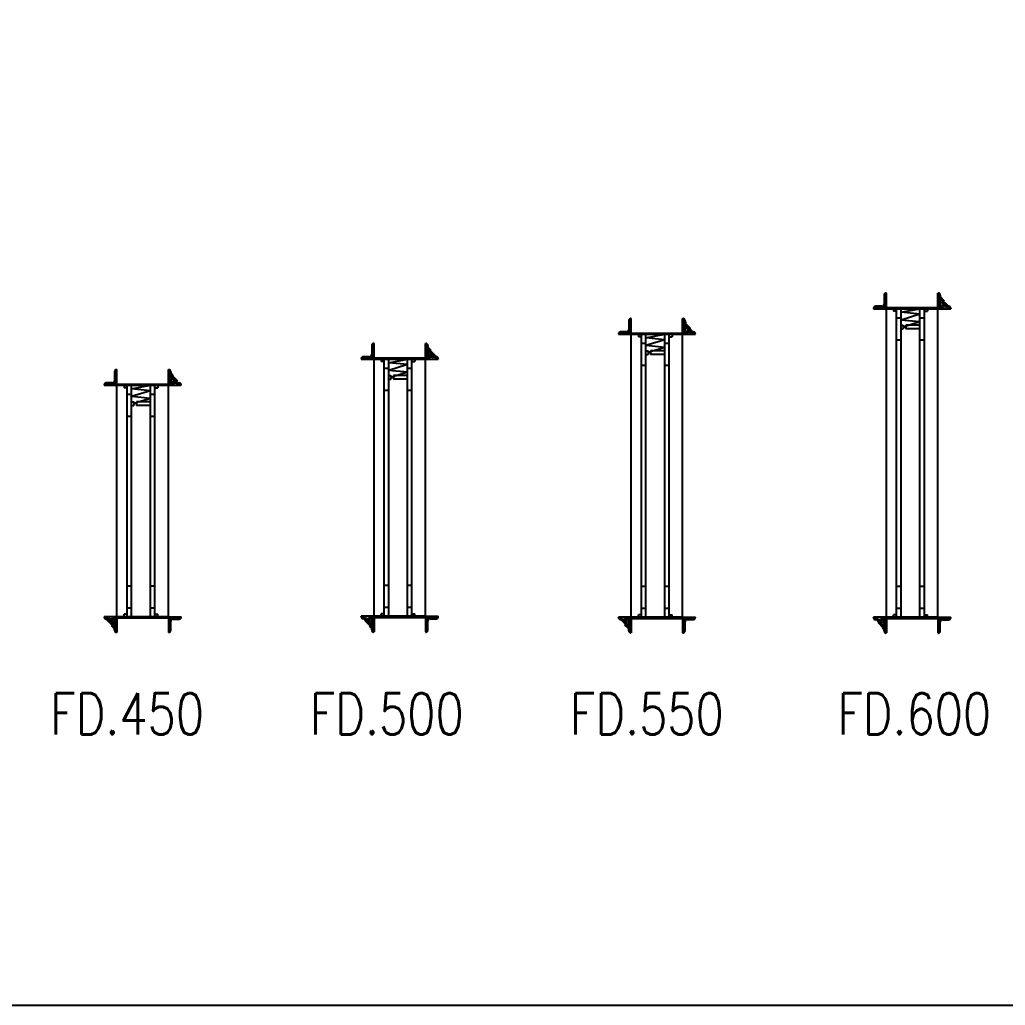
# Model space of a CAD drawing. Extents: x 462150 to 608263, y 35809 to 85242.
# Drawn here: x 486387 to 488303, y 71739 to 73656 of the extents above; entities that cross this region are included whole.
import ezdxf

# ---------------------------------------------------------------- set-up
doc = ezdxf.new("R2010")
doc.units = 0
doc.header["$LTSCALE"] = 500
doc.header["$MEASUREMENT"] = 0
doc.layers.add('AC-FD.', color=241, linetype='Continuous')
doc.layers.add('AC-TEXT', color=7, linetype='Continuous')
doc.styles.add('ROMANS', font='romans.shx', dxfattribs={"width": 0.8, "height": 100})
pattern_1 = [(225, (-177025.4005337946, 117432.7646423822), (-1.171976644324376, 1.171976644324376), [])]
pattern_2 = [(315, (177025.4005337946, 117432.7646423822), (1.171976644324376, 1.171976644324376), [])]

# ---------------------------------------------------------------- blocks, each defined once
blk = doc.blocks.new('FD450')
h = blk.add_hatch()
h.set_pattern_fill('ANSI31', color=256, scale=13.25940212150434, angle=89.99999999999999, style=0)
h.set_pattern_definition([(45, (177032.3579330807, -116981.5391521862), (1.171976644324376, -1.171976644324376), [])])
edge = h.paths.add_edge_path()
edge.add_arc((-63.80910303612472, 451.7024611847445), 4.162597851494696, 450, 540, ccw=False)
edge.add_line((-43.06221203596215, 451.2254901961132), (-67.97170088760322, 451.2254901960987))
edge.add_line((-51.86436122038867, 455.8650590362085), (-63.80910303612472, 455.8650590362085))
edge.add_line((-67.97170088760322, 451.7024611847445), (-67.97170088760322, 451.2254901960987))
edge.add_line((-43.06219452881487, 451.2254901960987), (-43.06219452881487, 481.7411989028768))
edge.add_line((-47.70176336885196, 477.6060181873909), (-47.70176336885196, 460.027656887687))
edge.add_arc((-51.86436122038867, 460.027656887687), 4.162597851494696, 270, 360, ccw=False)
edge.add_arc((-43.53916551743168, 477.606018187449), 4.162597851494696, 450, 540, ccw=False)
h = blk.add_hatch()
h.set_pattern_fill('ANSI31', color=256, scale=13.25940212150434, angle=89.99999999999999, style=0)
h.set_pattern_definition([(135, (-177018.4431345085, -116981.5391521862), (-1.171976644324376, -1.171976644324376), [])])
edge = h.paths.add_edge_path()
edge.add_arc((77.72390160826035, 451.7024611847445), 4.162597851494696, 0, 90)
edge.add_line((56.97701060809777, 451.2254901961132), (81.88649945973883, 451.2254901960987))
edge.add_line((65.7791597925243, 455.8650590362085), (77.72390160826035, 455.8650590362085))
edge.add_line((81.88649945973883, 451.7024611847445), (81.88649945973883, 451.2254901960987))
edge.add_line((56.9769931009505, 451.2254901960987), (56.9769931009505, 481.7411989028768))
edge.add_line((61.61656194098759, 477.6060181873909), (61.61656194098759, 460.027656887687))
edge.add_arc((65.7791597925243, 460.027656887687), 4.162597851494696, 180, 270)
edge.add_arc((57.45396408956731, 477.606018187449), 4.162597851494696, 0, 90)
h = blk.add_hatch()
h.set_pattern_fill('ANSI31', color=256, scale=24.50980392156863, angle=-90.00000000000001, style=0)
h.set_pattern_definition([(45, (21201.33948501583, 103941.6090211366), (2.166381069811726, -2.166381069811724), [])])
h.paths.add_polyline_path([(56.9769931009505, 453.6764705883252), (56.97701060809777, 451.2254901961132), (-41.06217605411075, 451.2254901961132), (-41.06219452881487, 453.6764705883252)])
h = blk.add_hatch()
h.set_pattern_fill('ANSI31', color=256, scale=13.25940212150434, angle=89.99999999999999, style=0)
h.set_pattern_definition([(315, (177032.3579330807, 117433.9901325784), (1.171976644324376, 1.171976644324376), [])])
edge = h.paths.add_edge_path()
edge.add_arc((-63.80910303612472, 0.7485192074527732), 4.162597851494696, -180, -90)
edge.add_line((-43.06221203596215, 1.225490196084138), (-67.97170088760322, 1.225490196098689))
edge.add_line((-51.86436122038867, -3.414078644011169), (-63.80910303612472, -3.414078644011169))
edge.add_line((-67.97170088760322, 0.7485192074527732), (-67.97170088760322, 1.225490196098689))
edge.add_line((-43.06219452881487, 1.225490196098689), (-43.06219452881487, -29.29021851067955))
edge.add_line((-47.70176336885196, -25.15503779519349), (-47.70176336885196, -7.576676495489664))
edge.add_arc((-51.86436122038867, -7.576676495489664), 4.162597851494696, 0, 90)
edge.add_arc((-43.53916551743168, -25.1550377952517), 4.162597851494696, -180, -90)
h = blk.add_hatch()
h.set_pattern_fill('ANSI31', color=256, scale=24.50980392156863, angle=-90.00000000000001, style=0)
h.set_pattern_definition([(315, (21201.33948501583, -103489.1580407444), (2.166381069811726, 2.166381069811724), [])])
h.paths.add_polyline_path([(56.9769931009505, -1.225490196098689), (56.97701060809777, 1.225490196113241), (-41.06217605411075, 1.225490196113241), (-41.06219452881487, -1.225490196098689)])
h = blk.add_hatch()
h.set_pattern_fill('ANSI31', color=256, scale=13.25940212150434, angle=89.99999999999999, style=0)
h.set_pattern_definition([(225, (-177018.4431345085, 117433.9901325784), (-1.171976644324376, 1.171976644324376), [])])
edge = h.paths.add_edge_path()
edge.add_arc((77.72390160826035, 0.7485192074527732), 4.162597851494696, 270, 360, ccw=False)
edge.add_line((56.97701060809777, 1.225490196084138), (81.88649945973883, 1.225490196098689))
edge.add_line((65.7791597925243, -3.414078644011169), (77.72390160826035, -3.414078644011169))
edge.add_line((81.88649945973883, 0.7485192074527732), (81.88649945973883, 1.225490196098689))
edge.add_line((56.9769931009505, 1.225490196098689), (56.9769931009505, -29.29021851067955))
edge.add_line((61.61656194098759, -25.15503779519349), (61.61656194098759, -7.576676495489664))
edge.add_arc((65.7791597925243, -7.576676495489664), 4.162597851494696, 90, 180, ccw=False)
edge.add_arc((57.45396408956731, -25.1550377952517), 4.162597851494696, 270, 360, ccw=False)
for p, q in [((-43.06219452881487, 481.768616038913), (-43.53916551734437, 481.768616038913)), ((-43.06219452881487, 451.2254901960987), (-43.06219452881487, 481.7411989028768)), ((56.9769931009505, 481.768616038913), (57.45396408950909, 481.768616038913)), ((56.9769931009505, 451.2254901960987), (56.9769931009505, 481.7411989028768)), ((-47.70176336885196, 477.6060181873909), (-47.70176336885196, 460.027656887687)), ((61.61656194098759, 477.6060181873909), (61.61656194098759, 460.027656887687)), ((-67.97170088760322, 451.7024611847445), (-67.97170088760322, 451.2254901960987)), ((-67.97170088763232, 451.2254901962005), (56.97701060932013, 451.2253122697002)), ((-43.06219452881487, 451.2254901960987), (-67.97170088760322, 451.2254901960987)), ((-51.86436122038867, 455.8650590362085), (-63.80910303612472, 455.8650590362085)), ((-43.06219452881487, 453.6764705883106), (56.9769931009505, 453.6764705883252)), ((-43.06219452881487, 453.6764705883252), (-43.06217605411074, 451.2254901960987)), ((-43.06219452881487, 451.2254901961568), (-43.06219452881487, 453.6764705883542)), ((-43.06219452881487, 1.225490196098689), (-43.06219452881487, 451.2254901960987)), ((-29.15825391333783, 451.225490196186), (-29.15825391333783, 446.5421166221058)), ((-23.22159563098103, 446.5421166221058), (-29.15825391333783, 446.5421166221058)), ((-23.22159563098103, 1.225490196098689), (-23.22159563098103, 451.2254901960987)), ((-14.64751271647401, 1.225490196098689), (-14.64751271647401, 451.2254901960987)), ((-14.64751271647401, 444.3002128411172), (22.02961843716912, 451.2254901960987)), ((22.02961843716912, 440.6748513319762), (-14.64751271647401, 444.3002128411172)), ((22.02961843711091, 1.225490196098689), (22.02961843716912, 451.2254901960987)), ((30.60370135173434, 1.225490196098689), (30.60370135173434, 451.2254901960987)), ((30.60370135173434, 446.5421166221058), (36.54035963412025, 446.5421166221058)), ((36.54035963412025, 451.225490196186), (36.54035963412025, 446.5421166221058)), ((56.9769931009505, 453.6764705883252), (56.97701060809777, 451.2254901960987)), ((56.9769931009505, 1.225490196098689), (56.9769931009505, 451.2254901960987)), ((56.97701060809777, 451.2254901961132), (81.88649945973883, 451.2254901960987)), ((65.7791597925243, 455.8650590362085), (77.72390160826035, 455.8650590362085)), ((81.88649945973883, 451.7024611847445), (81.88649945973883, 451.2254901960987)), ((-23.22159563098103, 433.6881486686617), (-14.64751271647401, 433.6881486686617)), ((22.02961843716912, 440.6748513319762), (-14.64751271647401, 429.2672887295194)), ((22.02961843716912, 425.6419272203784), (-14.64751271647401, 429.2672887295194)), ((22.02961843716912, 425.6419272203784), (-10.33070544165093, 415.6544431420625)), ((22.02961843711091, 433.6881486686617), (30.60370135173434, 433.6881486686617)), ((-14.64751271647401, 419.1828297620377), (-10.33070544165093, 419.1828297620377)), ((-14.64751271647401, 412.1260565220873), (-10.33070544165093, 412.1260565220873)), ((-10.33070544165093, 419.1828297620377), (-10.33070544165093, 412.1260565220873)), ((-5.234842953679617, 415.6544431420625), (-10.33070544165093, 415.6544431420625)), ((-5.234842953679617, 419.1828297620377), (-5.234842953650513, 412.1260565220873)), ((22.02961843716912, 419.1828297620232), (-5.234842953679617, 419.1828297620377)), ((22.02961843716912, 412.1260565220873), (-5.234842953650513, 412.1260565220873)), ((-23.22159563098103, 390.9373156319052), (-14.64751271647401, 390.9373156319052)), ((22.02961843711091, 390.9373156319052), (30.60370135173434, 390.9373156319052)), ((-23.22159563098103, 61.51366476029216), (-14.64751271647401, 61.51366476029216)), ((22.02961843711091, 61.51366476029216), (30.60370135173434, 61.51366476029216)), ((-67.97170088760322, 0.7485192074527732), (-67.97170088760322, 1.225490196098689)), ((-43.06219452881487, 1.225490196098689), (-67.97170088760322, 1.225490196098689)), ((-43.06219452881487, -1.225490196113241), (-43.06217605411074, 1.225490196098689)), ((-43.06219452881487, 1.225490196040482), (-43.06219452881487, -1.225490196142345)), ((56.9769931009796, 1.225490196127793), (-43.06219452881487, 1.225490196127793)), ((-43.06219452881487, 1.225490196098689), (-43.06219452881487, -29.29021851067955)), ((-29.15825391333783, 1.225490196011378), (-29.15825391333783, 5.908863770106107)), ((-23.22159563098103, 5.908863770106107), (-29.15825391333783, 5.908863770106107)), ((-23.22159563098103, 18.76283172355033), (-14.64751271647401, 18.76283172355033)), ((22.02961843711091, 18.76283172355033), (30.60370135173434, 18.76283172355033)), ((30.60370135173434, 5.908863770106107), (36.54035963412025, 5.908863770106107)), ((36.54035963412025, 1.225490196011378), (36.54035963412025, 5.908863770106107)), ((56.9769931009505, -1.225490196113241), (56.97701060809777, 1.225490196098689)), ((56.9769931009505, 1.225490196098689), (56.9769931009505, -29.29021851067955)), ((56.97701060809777, 1.225490196084138), (81.88649945973883, 1.225490196098689)), ((81.88649945973883, 0.7485192074527732), (81.88649945973883, 1.225490196098689)), ((-51.86436122038867, -3.414078644011169), (-63.80910303612472, -3.414078644011169)), ((-47.70176336885196, -25.15503779519349), (-47.70176336885196, -7.576676495489664)), ((-43.06219452881487, -1.225490196084138), (56.9769931009505, -1.225490196113241)), ((61.61656194098759, -25.15503779519349), (61.61656194098759, -7.576676495489664)), ((65.7791597925243, -3.414078644011169), (77.72390160826035, -3.414078644011169)), ((-43.06219452881487, -29.31763564671565), (-43.53916551734437, -29.31763564671565)), ((56.9769931009505, -29.31763564671565), (57.45396408950909, -29.31763564671565))]:
    blk.add_line(p, q)
for centre, start, end in [((-43.53916551734437, 477.606018187449), 90, 180), ((57.45396408956731, 477.606018187449), 0, 90), ((-51.86436122033047, 460.027656887687), 270, 0), ((65.7791597925243, 460.027656887687), 180, 270), ((-63.80910303612472, 451.7024611847445), 90, 180), ((77.72390160826035, 451.7024611847445), 0, 90), ((-63.80910303612472, 0.7485192074527732), 180, 270), ((77.72390160826035, 0.7485192074527732), 270, 0), ((-51.86436122033047, -7.576676495489664), 0, 90), ((65.7791597925243, -7.576676495489664), 90, 180), ((-43.53916551734437, -25.1550377952517), 180, 270), ((57.45396408956731, -25.1550377952517), 270, 0)]:
    blk.add_arc(centre, 4.162597851494696, start, end)
blk = doc.blocks.new('FD500')
h = blk.add_hatch()
h.set_pattern_fill('ANSI31', color=256, scale=13.25940212150434, angle=89.99999999999999, style=0)
h.set_pattern_definition([(45, (177019.3596466619, -116931.5391521862), (1.171976644324376, -1.171976644324376), [])])
edge = h.paths.add_edge_path()
edge.add_arc((-76.80738945494522, 501.70246118473), 4.162597851494696, 450, 540, ccw=False)
edge.add_line((-56.06049845478264, 501.2254901960987), (-80.96998730642372, 501.2254901960841))
edge.add_line((-64.86264763920917, 505.8650590361938), (-76.80738945494522, 505.8650590361938))
edge.add_line((-80.96998730642372, 501.70246118473), (-80.96998730642372, 501.2254901960841))
edge.add_line((-56.06048094763536, 501.2254901960841), (-56.06048094763536, 531.7411989028624))
edge.add_line((-60.70004978767247, 527.6060181873763), (-60.70004978767247, 510.0276568876725))
edge.add_arc((-64.86264763920917, 510.0276568876725), 4.162597851494696, 270, 360, ccw=False)
edge.add_arc((-56.53745193625218, 527.6060181874344), 4.162597851494696, 450, 540, ccw=False)
h = blk.add_hatch()
h.set_pattern_fill('ANSI31', color=256, scale=13.25940212150434, angle=89.99999999999999, style=0)
h.set_pattern_definition([(135, (-177031.4414209274, -116931.5391521862), (-1.171976644324376, -1.171976644324376), [])])
edge = h.paths.add_edge_path()
edge.add_arc((64.72561518943985, 501.70246118473), 4.162597851494696, 0, 90)
edge.add_line((43.97872418927728, 501.2254901960987), (68.88821304091834, 501.2254901960841))
edge.add_line((52.78087337370378, 505.8650590361938), (64.72561518943985, 505.8650590361938))
edge.add_line((68.88821304091834, 501.70246118473), (68.88821304091834, 501.2254901960841))
edge.add_line((43.97870668213, 501.2254901960841), (43.97870668213, 531.7411989028624))
edge.add_line((48.61827552216709, 527.6060181873763), (48.61827552216709, 510.0276568876725))
edge.add_arc((52.78087337370378, 510.0276568876725), 4.162597851494696, 180, 270)
edge.add_arc((44.45567767074679, 527.6060181874344), 4.162597851494696, 0, 90)
h = blk.add_hatch()
h.set_pattern_fill('ANSI31', color=256, scale=24.50980392156863, angle=-90.00000000000001, style=0)
h.set_pattern_definition([(45, (21188.34119859702, 103991.6090211366), (2.166381069811726, -2.166381069811724), [])])
h.paths.add_polyline_path([(43.97870668213, 503.6764705883106), (43.97872418927728, 501.2254901960987), (-54.06046247293125, 501.2254901960987), (-54.06048094763536, 503.6764705883106)])
h = blk.add_hatch()
h.set_pattern_fill('ANSI31', color=256, scale=13.25940212150434, angle=89.99999999999999, style=0)
h.set_pattern_definition([(315, (177019.3596466619, 117433.9901325783), (1.171976644324376, 1.171976644324376), [])])
edge = h.paths.add_edge_path()
edge.add_arc((-76.80738945494522, 0.7485192074382212), 4.162597851494696, -180, -90)
edge.add_line((-56.06049845478264, 1.225490196069586), (-80.96998730642372, 1.225490196084138))
edge.add_line((-64.86264763920917, -3.414078644025721), (-76.80738945494522, -3.414078644025721))
edge.add_line((-80.96998730642372, 0.7485192074382212), (-80.96998730642372, 1.225490196084138))
edge.add_line((-56.06048094763536, 1.225490196084138), (-56.06048094763536, -29.29021851069411))
edge.add_line((-60.70004978767247, -25.15503779520805), (-60.70004978767247, -7.576676495504216))
edge.add_arc((-64.86264763920917, -7.576676495504216), 4.162597851494696, 0, 90)
edge.add_arc((-56.53745193625218, -25.15503779526625), 4.162597851494696, -180, -90)
h = blk.add_hatch()
h.set_pattern_fill('ANSI31', color=256, scale=24.50980392156863, angle=-90.00000000000001, style=0)
h.set_pattern_definition([(315, (21188.34119859702, -103489.1580407444), (2.166381069811726, 2.166381069811724), [])])
h.paths.add_polyline_path([(43.97870668213, -1.225490196113241), (43.97872418927728, 1.225490196098689), (-54.06046247293125, 1.225490196098689), (-54.06048094763536, -1.225490196113241)])
h = blk.add_hatch()
h.set_pattern_fill('ANSI31', color=256, scale=13.25940212150434, angle=89.99999999999999, style=0)
h.set_pattern_definition([(225, (-177031.4414209274, 117433.9901325783), (-1.171976644324376, 1.171976644324376), [])])
edge = h.paths.add_edge_path()
edge.add_arc((64.72561518943985, 0.7485192074382212), 4.162597851494696, 270, 360, ccw=False)
edge.add_line((43.97872418927728, 1.225490196069586), (68.88821304091834, 1.225490196084138))
edge.add_line((52.78087337370378, -3.414078644025721), (64.72561518943985, -3.414078644025721))
edge.add_line((68.88821304091834, 0.7485192074382212), (68.88821304091834, 1.225490196084138))
edge.add_line((43.97870668213, 1.225490196084138), (43.97870668213, -29.29021851069411))
edge.add_line((48.61827552216709, -25.15503779520805), (48.61827552216709, -7.576676495504216))
edge.add_arc((52.78087337370378, -7.576676495504216), 4.162597851494696, 90, 180, ccw=False)
edge.add_arc((44.45567767074679, -25.15503779526625), 4.162597851494696, 270, 360, ccw=False)
for p, q in [((-60.70004978767247, 527.6060181873763), (-60.70004978767247, 510.0276568876725)), ((-56.06048094763536, 531.7686160388984), (-56.53745193616486, 531.7686160388984)), ((-56.06048094763536, 501.2254901960841), (-56.06048094763536, 531.7411989028624)), ((43.97870668213, 531.7686160388984), (44.4556776706886, 531.7686160388984)), ((43.97870668213, 501.2254901960841), (43.97870668213, 531.7411989028624)), ((48.61827552216709, 527.6060181873763), (48.61827552216709, 510.0276568876725)), ((-80.96998730642372, 501.70246118473), (-80.96998730642372, 501.2254901960841)), ((-80.96998730645281, 501.225490196186), (43.97872419049963, 501.2253122696856)), ((-56.06048094763536, 501.2254901960841), (-80.96998730642372, 501.2254901960841)), ((-64.86264763920917, 505.8650590361938), (-76.80738945494522, 505.8650590361938)), ((-56.06048094763536, 503.676470588296), (43.97870668213, 503.6764705883106)), ((-56.06048094763536, 503.6764705883106), (-56.06046247293125, 501.2254901960841)), ((-56.06048094763536, 501.2254901961423), (-56.06048094763536, 503.6764705883397)), ((-56.06048094763536, 1.225490196084138), (-56.06048094763536, 501.2254901960841)), ((-42.15654033215833, 501.2254901961713), (-42.15654033215833, 496.5421166220912)), ((-36.21988204980153, 1.225490196084138), (-36.21988204980153, 501.2254901960841)), ((-27.64579913529451, 1.225490196084138), (-27.64579913529451, 501.2254901960841)), ((-27.64579913529451, 494.3002128411026), (9.03133201834862, 501.2254901960841)), ((9.031332018290412, 1.225490196084138), (9.03133201834862, 501.2254901960841)), ((17.60541493291384, 1.225490196084138), (17.60541493291384, 501.2254901960841)), ((23.54207321529975, 501.2254901961713), (23.54207321529975, 496.5421166220912)), ((43.97870668213, 503.6764705883106), (43.97872418927728, 501.2254901960841)), ((43.97870668213, 1.225490196084138), (43.97870668213, 501.2254901960841)), ((43.97872418927728, 501.2254901960987), (68.88821304091834, 501.2254901960841)), ((52.78087337370378, 505.8650590361938), (64.72561518943985, 505.8650590361938)), ((68.88821304091834, 501.70246118473), (68.88821304091834, 501.2254901960841)), ((-36.21988204980153, 496.5421166220912), (-42.15654033215833, 496.5421166220912)), ((-36.21988204980153, 483.688148668647), (-27.64579913529451, 483.688148668647)), ((9.03133201834862, 490.6748513319617), (-27.64579913529451, 494.3002128411026)), ((9.03133201834862, 490.6748513319617), (-27.64579913529451, 479.2672887295047)), ((9.03133201834862, 475.6419272203639), (-27.64579913529451, 479.2672887295047)), ((9.031332018290412, 483.688148668647), (17.60541493291384, 483.688148668647)), ((17.60541493291384, 496.5421166220912), (23.54207321529975, 496.5421166220912)), ((-27.64579913529451, 469.1828297620232), (-23.32899186047143, 469.1828297620232)), ((-27.64579913529451, 462.1260565220727), (-23.32899186047143, 462.1260565220727)), ((9.03133201834862, 475.6419272203639), (-23.32899186047143, 465.654443142048)), ((-23.32899186047143, 469.1828297620232), (-23.32899186047143, 462.1260565220727)), ((-18.23312937250011, 465.654443142048), (-23.32899186047143, 465.654443142048)), ((-18.23312937250011, 469.1828297620232), (-18.23312937247101, 462.1260565220727)), ((9.03133201834862, 469.1828297620086), (-18.23312937250011, 469.1828297620232)), ((9.03133201834862, 462.1260565220727), (-18.23312937247101, 462.1260565220727)), ((-36.21988204980153, 440.9373156318906), (-27.64579913529451, 440.9373156318906)), ((9.031332018290412, 440.9373156318906), (17.60541493291384, 440.9373156318906)), ((-36.21988204980153, 61.51366476027761), (-27.64579913529451, 61.51366476027761)), ((9.031332018290412, 61.51366476027761), (17.60541493291384, 61.51366476027761)), ((-80.96998730642372, 0.7485192074382212), (-80.96998730642372, 1.225490196084138)), ((-56.06048094763536, 1.225490196084138), (-80.96998730642372, 1.225490196084138)), ((-56.06048094763536, -1.225490196127793), (-56.06046247293125, 1.225490196084138)), ((-56.06048094763536, 1.22549019602593), (-56.06048094763536, -1.225490196156897)), ((43.9787066821591, 1.225490196113241), (-56.06048094763536, 1.225490196113241)), ((-56.06048094763536, 1.225490196084138), (-56.06048094763536, -29.29021851069411)), ((-42.15654033215833, 1.225490195996826), (-42.15654033215833, 5.908863770091556)), ((-36.21988204980153, 5.908863770091556), (-42.15654033215833, 5.908863770091556)), ((-36.21988204980153, 18.76283172353578), (-27.64579913529451, 18.76283172353578)), ((9.031332018290412, 18.76283172353578), (17.60541493291384, 18.76283172353578)), ((17.60541493291384, 5.908863770091556), (23.54207321529975, 5.908863770091556)), ((23.54207321529975, 1.225490195996826), (23.54207321529975, 5.908863770091556)), ((43.97870668213, -1.225490196127793), (43.97872418927728, 1.225490196084138)), ((43.97870668213, 1.225490196084138), (43.97870668213, -29.29021851069411)), ((43.97872418927728, 1.225490196069586), (68.88821304091834, 1.225490196084138)), ((68.88821304091834, 0.7485192074382212), (68.88821304091834, 1.225490196084138)), ((-64.86264763920917, -3.414078644025721), (-76.80738945494522, -3.414078644025721)), ((-60.70004978767247, -25.15503779520805), (-60.70004978767247, -7.576676495504216)), ((-56.06048094763536, -1.225490196098689), (43.97870668213, -1.225490196127793)), ((48.61827552216709, -25.15503779520805), (48.61827552216709, -7.576676495504216)), ((52.78087337370378, -3.414078644025721), (64.72561518943985, -3.414078644025721)), ((-56.06048094763536, -29.31763564673019), (-56.53745193616486, -29.31763564673019)), ((43.97870668213, -29.31763564673019), (44.4556776706886, -29.31763564673019))]:
    blk.add_line(p, q)
for centre, start, end in [((-56.53745193616486, 527.6060181874344), 90, 180), ((44.45567767074679, 527.6060181874344), 0, 90), ((-76.80738945494522, 501.70246118473), 90, 180), ((-64.86264763915096, 510.0276568876725), 270, 0), ((52.78087337370378, 510.0276568876725), 180, 270), ((64.72561518943985, 501.70246118473), 0, 90), ((-76.80738945494522, 0.7485192074382212), 180, 270), ((64.72561518943985, 0.7485192074382212), 270, 0), ((-64.86264763915096, -7.576676495504216), 0, 90), ((52.78087337370378, -7.576676495504216), 90, 180), ((-56.53745193616486, -25.15503779526625), 180, 270), ((44.45567767074679, -25.15503779526625), 270, 0)]:
    blk.add_arc(centre, 4.162597851494696, start, end)
blk = doc.blocks.new('FD550')
h = blk.add_hatch()
h.set_pattern_fill('ANSI31', color=256, scale=13.25940212150434, angle=89.99999999999999, style=0)
h.set_pattern_definition([(45, (177025.4005337946, -116882.7646423823), (1.171976644324376, -1.171976644324376), [])])
edge = h.paths.add_edge_path()
edge.add_arc((-70.76650232219255, 550.4769709886168), 4.162597851494696, 450, 540, ccw=False)
edge.add_line((-50.01961132202996, 549.9999999999853), (-74.92910017367103, 549.9999999999708))
edge.add_line((-58.82176050645648, 554.6395688400808), (-70.76650232219255, 554.6395688400808))
edge.add_line((-74.92910017367103, 550.4769709886168), (-74.92910017367103, 549.9999999999708))
edge.add_line((-50.01959381488268, 549.9999999999708), (-50.01959381488268, 580.5157087067491))
edge.add_line((-54.65916265491978, 576.380527991263), (-54.65916265491978, 558.8021666915593))
edge.add_arc((-58.82176050645648, 558.8021666915593), 4.162597851494696, 270, 360, ccw=False)
edge.add_arc((-50.49656480349949, 576.3805279913213), 4.162597851494696, 450, 540, ccw=False)
h = blk.add_hatch()
h.set_pattern_fill('ANSI31', color=256, scale=13.25940212150434, angle=89.99999999999999, style=0)
h.set_pattern_definition([(135, (-177025.4005337946, -116882.7646423823), (-1.171976644324376, -1.171976644324376), [])])
edge = h.paths.add_edge_path()
edge.add_arc((70.76650232219255, 550.4769709886168), 4.162597851494696, 0, 90)
edge.add_line((50.01961132202996, 549.9999999999853), (74.92910017367103, 549.9999999999708))
edge.add_line((58.82176050645648, 554.6395688400808), (70.76650232219255, 554.6395688400808))
edge.add_line((74.92910017367103, 550.4769709886168), (74.92910017367103, 549.9999999999708))
edge.add_line((50.01959381488268, 549.9999999999708), (50.01959381488268, 580.5157087067491))
edge.add_line((54.65916265491978, 576.380527991263), (54.65916265491978, 558.8021666915593))
edge.add_arc((58.82176050645648, 558.8021666915593), 4.162597851494696, 180, 270)
edge.add_arc((50.49656480349949, 576.3805279913213), 4.162597851494696, 0, 90)
h = blk.add_hatch()
h.set_pattern_fill('ANSI31', color=256, scale=24.50980392156863, angle=-90.00000000000001, style=0)
h.set_pattern_definition([(45, (21194.38208572977, 104040.3835309405), (2.166381069811726, -2.166381069811724), [])])
h.paths.add_polyline_path([(50.01959381488268, 552.4509803921974), (50.01961132202996, 549.9999999999853), (-48.01957534017857, 549.9999999999853), (-48.01959381488268, 552.4509803921974)])
h = blk.add_hatch()
h.set_pattern_fill('ANSI31', color=256, scale=13.25940212150434, angle=89.99999999999999, style=0)
h.set_pattern_definition(pattern_2)
edge = h.paths.add_edge_path()
edge.add_arc((-70.76650232219255, -0.4769709886750207), 4.162597851494696, -180, -90)
edge.add_line((-50.01961132202996, -4.36557e-11), (-74.92910017367103, -2.91038e-11))
edge.add_line((-58.82176050645648, -4.639568840138963), (-70.76650232219255, -4.639568840138963))
edge.add_line((-74.92910017367103, -0.4769709886750207), (-74.92910017367103, -2.910377494558247e-11))
edge.add_line((-50.01959381488268, -2.91038e-11), (-50.01959381488268, -30.51570870680734))
edge.add_line((-54.65916265491978, -26.38052799132129), (-54.65916265491978, -8.802166691617458))
edge.add_arc((-58.82176050645648, -8.802166691617456), 4.162597851494696, 0, 90)
edge.add_arc((-50.49656480349949, -26.3805279913795), 4.162597851494696, -180, -90)
h = blk.add_hatch()
h.set_pattern_fill('ANSI31', color=256, scale=24.50980392156863, angle=-90.00000000000001, style=0)
h.set_pattern_definition([(315, (21194.38208572977, -103490.3835309405), (2.166381069811726, 2.166381069811724), [])])
h.paths.add_polyline_path([(50.01959381488268, -2.450980392226483), (50.01961132202996, -1.45519e-11), (-48.01957534017857, -1.45519e-11), (-48.01959381488268, -2.450980392226483)])
h = blk.add_hatch()
h.set_pattern_fill('ANSI31', color=256, scale=13.25940212150434, angle=89.99999999999999, style=0)
h.set_pattern_definition(pattern_1)
edge = h.paths.add_edge_path()
edge.add_arc((70.76650232219255, -0.4769709886750207), 4.162597851494696, 270, 360, ccw=False)
edge.add_line((50.01961132202996, -4.36557e-11), (74.92910017367103, -2.91038e-11))
edge.add_line((58.82176050645648, -4.639568840138963), (70.76650232219255, -4.639568840138963))
edge.add_line((74.92910017367103, -0.4769709886750207), (74.92910017367103, -2.910377494558247e-11))
edge.add_line((50.01959381488268, -2.91038e-11), (50.01959381488268, -30.51570870680734))
edge.add_line((54.65916265491978, -26.38052799132129), (54.65916265491978, -8.802166691617458))
edge.add_arc((58.82176050645648, -8.802166691617456), 4.162597851494696, 90, 180, ccw=False)
edge.add_arc((50.49656480349949, -26.3805279913795), 4.162597851494696, 270, 360, ccw=False)
for p, q in [((-54.65916265491978, 576.380527991263), (-54.65916265491978, 558.8021666915593)), ((-50.01959381488268, 580.5431258427852), (-50.49656480341218, 580.5431258427852)), ((-50.01959381488268, 549.9999999999708), (-50.01959381488268, 580.5157087067491)), ((50.01959381488268, 580.5431258427852), (50.49656480344129, 580.5431258427852)), ((50.01959381488268, 549.9999999999708), (50.01959381488268, 580.5157087067491)), ((54.65916265491978, 576.380527991263), (54.65916265491978, 558.8021666915593)), ((-74.92910017367103, 550.4769709886168), (-74.92910017367103, 549.9999999999708)), ((-74.92910017370014, 550.0000000000728), (50.01961132325233, 549.9998220735724)), ((-50.01959381488268, 549.9999999999708), (-74.92910017367103, 549.9999999999708)), ((-58.82176050645648, 554.6395688400808), (-70.76650232219255, 554.6395688400808)), ((-50.01959381488268, 552.4509803921828), (50.01959381488268, 552.4509803921974)), ((-50.01959381488268, 552.4509803921974), (-50.01957534017857, 549.9999999999708)), ((-50.01959381488268, 550.0000000000291), (-50.01959381488268, 552.4509803922264)), ((-50.01959381488268, -2.91038e-11), (-50.01959381488268, 549.9999999999708)), ((-36.11565319940564, 550.0000000000581), (-36.11565319940564, 545.316626425978)), ((-30.17899491704884, 545.316626425978), (-36.11565319940564, 545.316626425978)), ((-30.17899491704884, -2.91038e-11), (-30.17899491704884, 549.9999999999708)), ((-21.60491200254182, -2.91038e-11), (-21.60491200254182, 549.9999999999708)), ((-21.60491200254182, 543.0747226449893), (15.07221915110131, 549.9999999999708)), ((15.07221915110131, 539.4493611358483), (-21.60491200254182, 543.0747226449893)), ((15.07221915110131, 539.4493611358483), (-21.60491200254182, 528.0417985333914)), ((15.0722191510431, -2.91038e-11), (15.07221915110131, 549.9999999999708)), ((23.64630206566653, -2.91038e-11), (23.64630206566653, 549.9999999999708)), ((23.64630206566653, 545.316626425978), (29.58296034805244, 545.316626425978)), ((29.58296034805244, 550.0000000000581), (29.58296034805244, 545.316626425978)), ((50.01959381488268, 552.4509803921974), (50.01961132202996, 549.9999999999708)), ((50.01959381488268, -2.91038e-11), (50.01959381488268, 549.9999999999708)), ((50.01961132202996, 549.9999999999853), (74.92910017367103, 549.9999999999708)), ((58.82176050645648, 554.6395688400808), (70.76650232219255, 554.6395688400808)), ((74.92910017367103, 550.4769709886168), (74.92910017367103, 549.9999999999708)), ((-30.17899491704884, 532.4626584725337), (-21.60491200254182, 532.4626584725337)), ((15.07221915110131, 524.4164370242506), (-21.60491200254182, 528.0417985333914)), ((-21.60491200254182, 517.9573395659099), (-17.28810472771874, 517.9573395659099)), ((15.07221915110131, 524.4164370242506), (-17.28810472771874, 514.4289529459347)), ((-17.28810472771874, 517.9573395659099), (-17.28810472771874, 510.9005663259595)), ((-12.19224223974743, 517.9573395659099), (-12.19224223971832, 510.9005663259595)), ((15.07221915110131, 517.9573395658954), (-12.19224223974743, 517.9573395659099)), ((15.0722191510431, 532.4626584725337), (23.64630206566653, 532.4626584725337)), ((-21.60491200254182, 510.9005663259595), (-17.28810472771874, 510.9005663259595)), ((-12.19224223974743, 514.4289529459347), (-17.28810472771874, 514.4289529459347)), ((15.07221915110131, 510.9005663259595), (-12.19224223971832, 510.9005663259595)), ((-30.17899491704884, 489.7118254357774), (-21.60491200254182, 489.7118254357774)), ((15.0722191510431, 489.7118254357774), (23.64630206566653, 489.7118254357774)), ((-30.17899491704884, 60.28817456416437), (-21.60491200254182, 60.28817456416437)), ((15.0722191510431, 60.28817456416437), (23.64630206566653, 60.28817456416437)), ((50.01959381491179, 0), (-50.01959381488268, 0)), ((-36.11565319940564, -1.164153e-10), (-36.11565319940564, 4.683373573978316)), ((-30.17899491704884, 4.683373573978316), (-36.11565319940564, 4.683373573978316)), ((-30.17899491704884, 17.53734152742254), (-21.60491200254182, 17.53734152742254)), ((15.0722191510431, 17.53734152742254), (23.64630206566653, 17.53734152742254)), ((23.64630206566653, 4.683373573978316), (29.58296034805244, 4.683373573978316)), ((29.58296034805244, -1.164153e-10), (29.58296034805244, 4.683373573978316)), ((-74.92910017367103, -0.4769709886750207), (-74.92910017367103, -2.91038e-11)), ((-50.01959381488268, -2.91038e-11), (-74.92910017367103, -2.91038e-11)), ((-58.82176050645648, -4.639568840138963), (-70.76650232219255, -4.639568840138963)), ((-54.65916265491978, -26.38052799132129), (-54.65916265491978, -8.802166691617456)), ((-50.01959381488268, -2.450980392241035), (-50.01957534017857, -2.91038e-11)), ((-50.01959381488268, -8.73115e-11), (-50.01959381488268, -2.450980392270139)), ((-50.01959381488268, -2.91038e-11), (-50.01959381488268, -30.51570870680734)), ((-50.01959381488268, -2.450980392211931), (50.01959381488268, -2.450980392241035)), ((50.01959381488268, -2.450980392241035), (50.01961132202996, -2.91038e-11)), ((50.01959381488268, -2.91038e-11), (50.01959381488268, -30.51570870680734)), ((50.01961132202996, -4.36557e-11), (74.92910017367103, -2.91038e-11)), ((54.65916265491978, -26.38052799132129), (54.65916265491978, -8.802166691617456)), ((58.82176050645648, -4.639568840138963), (70.76650232219255, -4.639568840138963)), ((74.92910017367103, -0.4769709886750207), (74.92910017367103, -2.91038e-11)), ((-50.01959381488268, -30.54312584284344), (-50.49656480341218, -30.54312584284344)), ((50.01959381488268, -30.54312584284344), (50.49656480344129, -30.54312584284344))]:
    blk.add_line(p, q)
for centre, start, end in [((-50.49656480341218, 576.3805279913213), 90, 180), ((50.49656480349949, 576.3805279913213), 0, 90), ((-58.82176050639828, 558.8021666915593), 270, 0), ((58.82176050645648, 558.8021666915593), 180, 270), ((-70.76650232219255, 550.4769709886168), 90, 180), ((70.76650232219255, 550.4769709886168), 0, 90), ((-70.76650232219255, -0.4769709886750207), 180, 270), ((-58.82176050639828, -8.802166691617456), 0, 90), ((58.82176050645648, -8.802166691617456), 90, 180), ((70.76650232219255, -0.4769709886750207), 270, 0), ((-50.49656480341218, -26.3805279913795), 180, 270), ((50.49656480349949, -26.3805279913795), 270, 0)]:
    blk.add_arc(centre, 4.162597851494696, start, end)
blk = doc.blocks.new('FD600')
h = blk.add_hatch()
h.set_pattern_fill('ANSI31', color=256, scale=13.25940212150434, angle=89.99999999999999, style=0)
h.set_pattern_definition([(45, (177025.4005337946, -116832.7646423823), (1.171976644324376, -1.171976644324376), [])])
edge = h.paths.add_edge_path()
edge.add_arc((-70.76650232222164, 600.4769709886167), 4.162597851494696, 450, 540, ccw=False)
edge.add_line((-50.01961132205906, 599.9999999999853), (-74.92910017370014, 599.9999999999708))
edge.add_line((-58.8217605064856, 604.6395688400808), (-70.76650232222164, 604.6395688400808))
edge.add_line((-74.92910017370014, 600.4769709886167), (-74.92910017370014, 599.9999999999708))
edge.add_line((-50.01959381491179, 599.9999999999708), (-50.01959381491179, 630.5157087067491))
edge.add_line((-54.65916265494889, 626.3805279912631), (-54.65916265494889, 608.8021666915593))
edge.add_arc((-58.8217605064856, 608.8021666915593), 4.162597851494696, 270, 360, ccw=False)
edge.add_arc((-50.49656480352861, 626.3805279913213), 4.162597851494696, 450, 540, ccw=False)
h = blk.add_hatch()
h.set_pattern_fill('ANSI31', color=256, scale=13.25940212150434, angle=89.99999999999999, style=0)
h.set_pattern_definition([(135, (-177025.4005337946, -116832.7646423823), (-1.171976644324376, -1.171976644324376), [])])
edge = h.paths.add_edge_path()
edge.add_arc((70.76650232216343, 600.4769709886167), 4.162597851494696, 0, 90)
edge.add_line((50.01961132200086, 599.9999999999853), (74.92910017364191, 599.9999999999708))
edge.add_line((58.82176050642738, 604.6395688400808), (70.76650232216343, 604.6395688400808))
edge.add_line((74.92910017364191, 600.4769709886167), (74.92910017364191, 599.9999999999708))
edge.add_line((50.01959381485359, 599.9999999999708), (50.01959381485359, 630.5157087067491))
edge.add_line((54.65916265489068, 626.3805279912631), (54.65916265489068, 608.8021666915593))
edge.add_arc((58.82176050642738, 608.8021666915593), 4.162597851494696, 180, 270)
edge.add_arc((50.49656480347039, 626.3805279913213), 4.162597851494696, 0, 90)
h = blk.add_hatch()
h.set_pattern_fill('ANSI31', color=256, scale=24.50980392156863, angle=-90.00000000000001, style=0)
h.set_pattern_definition([(45, (21194.38208572974, 104090.3835309404), (2.166381069811726, -2.166381069811724), [])])
h.paths.add_polyline_path([(50.01959381485359, 602.4509803921973), (50.01961132200086, 599.9999999999853), (-48.01957534020765, 599.9999999999853), (-48.01959381491179, 602.4509803921973)])
h = blk.add_hatch()
h.set_pattern_fill('ANSI31', color=256, scale=13.25940212150434, angle=89.99999999999999, style=0)
h.set_pattern_definition(pattern_2)
edge = h.paths.add_edge_path()
edge.add_arc((-70.76650232222164, -0.4769709886750207), 4.162597851494696, -180, -90)
edge.add_line((-50.01961132205906, -4.36557e-11), (-74.92910017370014, -2.91038e-11))
edge.add_line((-58.8217605064856, -4.639568840138963), (-70.76650232222164, -4.639568840138963))
edge.add_line((-74.92910017370014, -0.4769709886750207), (-74.92910017370014, -2.910377494558247e-11))
edge.add_line((-50.01959381491179, -2.91038e-11), (-50.01959381491179, -30.51570870680734))
edge.add_line((-54.65916265494889, -26.38052799132129), (-54.65916265494889, -8.802166691617458))
edge.add_arc((-58.8217605064856, -8.802166691617456), 4.162597851494696, 0, 90)
edge.add_arc((-50.49656480352861, -26.3805279913795), 4.162597851494696, -180, -90)
h = blk.add_hatch()
h.set_pattern_fill('ANSI31', color=256, scale=24.50980392156863, angle=-90.00000000000001, style=0)
h.set_pattern_definition([(315, (21194.38208572974, -103490.3835309405), (2.166381069811726, 2.166381069811724), [])])
h.paths.add_polyline_path([(50.01959381485359, -2.450980392226483), (50.01961132200086, -1.45519e-11), (-48.01957534020765, -1.45519e-11), (-48.01959381491179, -2.450980392226483)])
h = blk.add_hatch()
h.set_pattern_fill('ANSI31', color=256, scale=13.25940212150434, angle=89.99999999999999, style=0)
h.set_pattern_definition(pattern_1)
edge = h.paths.add_edge_path()
edge.add_arc((70.76650232216343, -0.4769709886750207), 4.162597851494696, 270, 360, ccw=False)
edge.add_line((50.01961132200086, -4.36557e-11), (74.92910017364191, -2.91038e-11))
edge.add_line((58.82176050642738, -4.639568840138963), (70.76650232216343, -4.639568840138963))
edge.add_line((74.92910017364191, -0.4769709886750207), (74.92910017364191, -2.910377494558247e-11))
edge.add_line((50.01959381485359, -2.91038e-11), (50.01959381485359, -30.51570870680734))
edge.add_line((54.65916265489068, -26.38052799132129), (54.65916265489068, -8.802166691617458))
edge.add_arc((58.82176050642738, -8.802166691617456), 4.162597851494696, 90, 180, ccw=False)
edge.add_arc((50.49656480347039, -26.3805279913795), 4.162597851494696, 270, 360, ccw=False)
for p, q in [((-54.65916265494889, 626.3805279912631), (-54.65916265494889, 608.8021666915593)), ((-50.01959381491179, 630.5431258427852), (-50.49656480344129, 630.5431258427852)), ((-50.01959381491179, 599.9999999999708), (-50.01959381491179, 630.5157087067491)), ((50.01959381485359, 630.5431258427852), (50.49656480341218, 630.5431258427852)), ((50.01959381485359, 599.9999999999708), (50.01959381485359, 630.5157087067491)), ((54.65916265489068, 626.3805279912631), (54.65916265489068, 608.8021666915593)), ((-74.92910017370014, 600.4769709886167), (-74.92910017370014, 599.9999999999708)), ((-74.92910017372924, 600.0000000000728), (50.01961132322321, 599.9998220735724)), ((-50.01959381491179, 599.9999999999708), (-74.92910017370014, 599.9999999999708)), ((-58.8217605064856, 604.6395688400808), (-70.76650232222164, 604.6395688400808)), ((-50.01959381491179, 602.4509803921827), (50.01959381485359, 602.4509803921973)), ((-50.01959381491179, 602.4509803921973), (-50.01957534020767, 599.9999999999708)), ((-50.01959381491179, 600.0000000000291), (-50.01959381491179, 602.4509803922264)), ((-50.01959381491179, -2.91038e-11), (-50.01959381491179, 599.9999999999708)), ((-36.11565319943475, 600.0000000000582), (-36.11565319943475, 595.316626425978)), ((-30.17899491707794, 595.316626425978), (-36.11565319943475, 595.316626425978)), ((-30.17899491707794, -2.91038e-11), (-30.17899491707794, 599.9999999999708)), ((-21.60491200257093, -2.91038e-11), (-21.60491200257093, 599.9999999999708)), ((-21.60491200257093, 593.0747226449893), (15.0722191510722, 599.9999999999708)), ((15.07221915101399, -2.91038e-11), (15.0722191510722, 599.9999999999708)), ((23.64630206563743, -2.91038e-11), (23.64630206563743, 599.9999999999708)), ((23.64630206563743, 595.316626425978), (29.58296034802334, 595.316626425978)), ((29.58296034802334, 600.0000000000582), (29.58296034802334, 595.316626425978)), ((50.01959381485359, 602.4509803921973), (50.01961132200086, 599.9999999999708)), ((50.01959381485359, -2.91038e-11), (50.01959381485359, 599.9999999999708)), ((50.01961132200086, 599.9999999999853), (74.92910017364191, 599.9999999999708)), ((58.82176050642738, 604.6395688400808), (70.76650232216343, 604.6395688400808)), ((74.92910017364191, 600.4769709886167), (74.92910017364191, 599.9999999999708)), ((-30.17899491707794, 582.4626584725337), (-21.60491200257093, 582.4626584725337)), ((15.0722191510722, 589.4493611358483), (-21.60491200257093, 593.0747226449893)), ((15.0722191510722, 589.4493611358483), (-21.60491200257093, 578.0417985333914)), ((15.0722191510722, 574.4164370242506), (-21.60491200257093, 578.0417985333914)), ((15.07221915101399, 582.4626584725337), (23.64630206563743, 582.4626584725337)), ((-21.60491200257093, 567.9573395659099), (-17.28810472774785, 567.9573395659099)), ((-21.60491200257093, 560.9005663259595), (-17.28810472774785, 560.9005663259595)), ((15.0722191510722, 574.4164370242506), (-17.28810472774785, 564.4289529459347)), ((-17.28810472774785, 567.9573395659099), (-17.28810472774785, 560.9005663259595)), ((-12.19224223977653, 564.4289529459347), (-17.28810472774785, 564.4289529459347)), ((-12.19224223977653, 567.9573395659099), (-12.19224223974743, 560.9005663259595)), ((15.0722191510722, 567.9573395658954), (-12.19224223977653, 567.9573395659099)), ((15.0722191510722, 560.9005663259595), (-12.19224223974743, 560.9005663259595)), ((-30.17899491707794, 539.7118254357773), (-21.60491200257093, 539.7118254357773)), ((15.07221915101399, 539.7118254357773), (23.64630206563743, 539.7118254357773)), ((-30.17899491707794, 60.28817456416437), (-21.60491200257093, 60.28817456416437)), ((15.07221915101399, 60.28817456416437), (23.64630206563743, 60.28817456416437)), ((50.01959381488268, 0), (-50.01959381491179, 0)), ((-36.11565319943475, -1.164153e-10), (-36.11565319943475, 4.683373573978316)), ((-30.17899491707794, 4.683373573978316), (-36.11565319943475, 4.683373573978316)), ((-30.17899491707794, 17.53734152742254), (-21.60491200257093, 17.53734152742254)), ((15.07221915101399, 17.53734152742254), (23.64630206563743, 17.53734152742254)), ((23.64630206563743, 4.683373573978316), (29.58296034802334, 4.683373573978316)), ((29.58296034802334, -1.164153e-10), (29.58296034802334, 4.683373573978316)), ((-74.92910017370014, -0.4769709886750207), (-74.92910017370014, -2.91038e-11)), ((-50.01959381491179, -2.91038e-11), (-74.92910017370014, -2.91038e-11)), ((-58.8217605064856, -4.639568840138963), (-70.76650232222164, -4.639568840138963)), ((-54.65916265494889, -26.38052799132129), (-54.65916265494889, -8.802166691617456)), ((-50.01959381491179, -2.450980392241035), (-50.01957534020767, -2.91038e-11)), ((-50.01959381491179, -8.73115e-11), (-50.01959381491179, -2.450980392270139)), ((-50.01959381491179, -2.91038e-11), (-50.01959381491179, -30.51570870680734)), ((-50.01959381491179, -2.450980392211931), (50.01959381485359, -2.450980392241035)), ((50.01959381485359, -2.450980392241035), (50.01961132200086, -2.91038e-11)), ((50.01959381485359, -2.91038e-11), (50.01959381485359, -30.51570870680734)), ((50.01961132200086, -4.36557e-11), (74.92910017364191, -2.91038e-11)), ((54.65916265489068, -26.38052799132129), (54.65916265489068, -8.802166691617456)), ((58.82176050642738, -4.639568840138963), (70.76650232216343, -4.639568840138963)), ((74.92910017364191, -0.4769709886750207), (74.92910017364191, -2.91038e-11)), ((-50.01959381491179, -30.54312584284344), (-50.49656480344129, -30.54312584284344)), ((50.01959381485359, -30.54312584284344), (50.49656480341218, -30.54312584284344))]:
    blk.add_line(p, q)
for centre, start, end in [((-50.49656480344129, 626.3805279913213), 90, 180), ((50.49656480347039, 626.3805279913213), 0, 90), ((-70.76650232222164, 600.4769709886167), 90, 180), ((-58.82176050642738, 608.8021666915593), 270, 0), ((58.82176050642738, 608.8021666915593), 180, 270), ((70.76650232216343, 600.4769709886167), 0, 90), ((-70.76650232222164, -0.4769709886750207), 180, 270), ((-58.82176050642738, -8.802166691617456), 0, 90), ((58.82176050642738, -8.802166691617456), 90, 180), ((70.76650232216343, -0.4769709886750207), 270, 0), ((-50.49656480344129, -26.3805279913795), 180, 270), ((50.49656480347039, -26.3805279913795), 270, 0)]:
    blk.add_arc(centre, 4.162597851494696, start, end)

msp = doc.modelspace()

# ---------------------------------------------------------------- linework, layer by layer
msp.add_lwpolyline([(482908.2861914238, 71739.39531512043), (502801.4174745508, 71739.39531512043), (502801.4174745508, 75571.9747334076), (482908.2861914238, 75571.9747334076)], close=True)

# ---------------------------------------------------------------- block references
at = {"layer": 'AC-FD.'}
for name, p in [('FD600', (488121.9157638152, 72493.77452846165)), ('FD550', (487625.5595550067, 72494.01301395599)), ('FD500', (487131.6004421394, 72494.48938607173)), ('FD450', (486618.6474569851, 72493.63845491577))]:
    msp.add_blockref(name, p, dxfattribs=at)

# ---------------------------------------------------------------- texts
at = {"layer": 'AC-TEXT', "style": 'ROMANS', "width": 0.8}
for s, p in [('FD.450', (486446.0101966251, 72266.19784649607)), ('FD.500', (486950.836160083, 72266.19784649607)), ('FD.550', (487456.5751866897, 72266.19784649607)), ('FD.600', (487976.5459048643, 72266.19784649607))]:
    msp.add_text(s, height=80, dxfattribs=at).set_placement(p)

doc.saveas('drawing.dxf')
